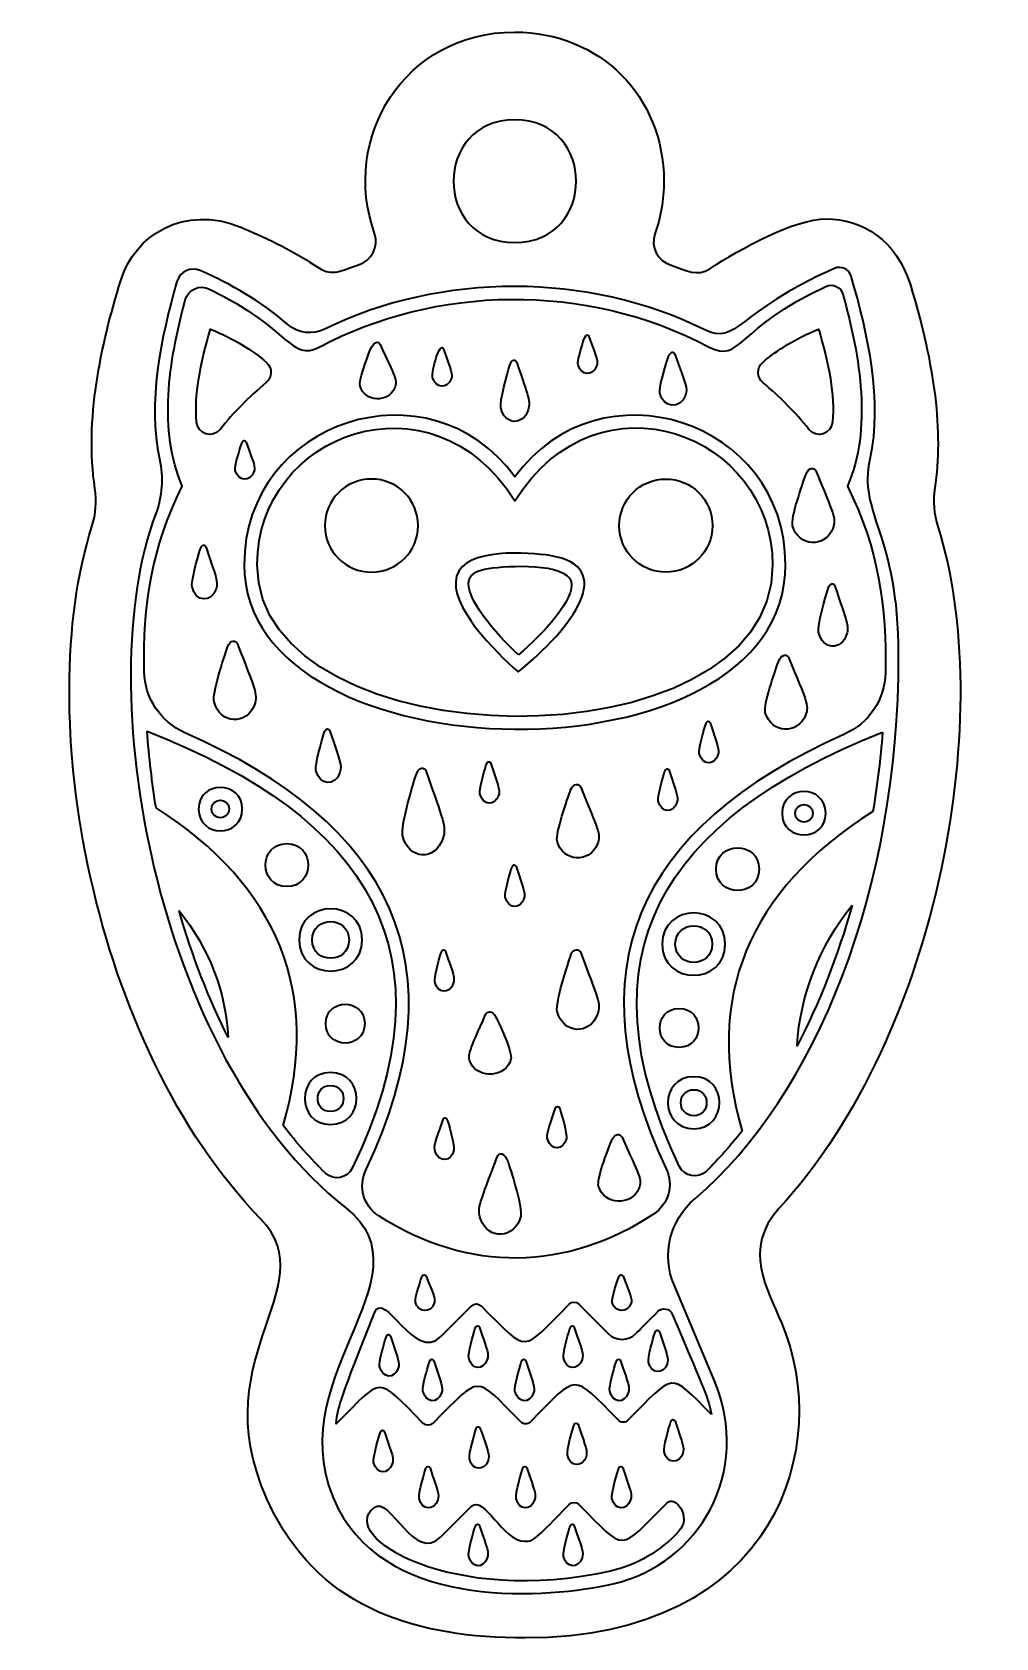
# Model space of a CAD drawing. Header units: inches. Extents: x 9.78 to 11.33, y -3.15 to -0.57.
import ezdxf

# ---------------------------------------------------------------- set-up
doc = ezdxf.new("R2010")
doc.units = ezdxf.units.IN
doc.header["$MEASUREMENT"] = 0
doc.layers.add('_U+0421_U+043B_U+043E_U+0439 1', color=7, linetype='Continuous')

# ---------------------------------------------------------------- blocks, each defined once
blk = doc.blocks.new('block 2')
at = {"layer": '_U+0421_U+043B_U+043E_U+0439 1', "color": 7, "lineweight": 35, "true_color": 0xffffff}
for points, knots in [([(10.8756, -2.7348), (10.9367, -2.8802), (10.8512, -3.0289), (10.7133, -3.06), (10.6099, -3.0834), (10.3575, -3.1042), (10.2724, -2.9398), (10.1672, -2.7356), (10.4273, -2.5699), (10.2847, -2.4574), (9.9767, -2.2142), (9.8749, -1.6195), (9.9794, -1.3453), (9.9902, -1.3169), (9.9924, -1.2857), (9.9858, -1.2562), (9.9659, -1.1667), (9.9879, -1.0616), (10.0137, -0.9717), (10.0183, -0.9556), (10.036, -0.9474), (10.0512, -0.9542), (10.1002, -0.976), (10.1479, -1.0023), (10.1913, -1.0405), (10.208, -1.055), (10.2319, -1.0575), (10.2517, -1.0477), (10.4365, -0.9566), (10.674, -0.9569), (10.859, -1.0487), (10.9137, -1.0757), (10.9077, -1.021), (11.068, -0.9507), (11.079, -0.9459), (11.0916, -0.9519), (11.0949, -0.9632), (11.1219, -1.055), (11.1458, -1.1641), (11.1254, -1.2562), (11.1056, -1.3445), (11.171, -1.3744), (11.171, -1.5713), (11.171, -1.9484), (11.0384, -2.2767), (10.8441, -2.4428), (10.8042, -2.4769), (10.7904, -2.5324), (10.8108, -2.5807), (10.8108, -2.5807), (10.8756, -2.7348), (10.8756, -2.7348)], [0, 0, 0, 0, 1, 1, 1, 2, 2, 2, 3, 3, 3, 4, 4, 4, 5, 5, 5, 6, 6, 6, 7, 7, 7, 8, 8, 8, 9, 9, 9, 10, 10, 10, 11, 11, 11, 12, 12, 12, 13, 13, 13, 14, 14, 14, 15, 15, 15, 16, 16, 16, 17, 17, 17, 17]), ([(10.3372, -2.47), (10.4812, -2.5628), (10.6397, -2.5585), (10.7781, -2.4673), (10.802, -2.4514), (10.8105, -2.4206), (10.7983, -2.3948), (10.649, -2.078), (10.7456, -1.8487), (11.0842, -1.6975), (11.1231, -1.6802), (11.1491, -1.642), (11.1499, -1.5994), (11.1517, -1.4934), (11.139, -1.4002), (11.0888, -1.2998), (11.1288, -1.2091), (11.1097, -1.093), (11.0816, -0.9921), (11.0784, -0.9803), (11.0654, -0.9744), (11.0542, -0.9795), (10.9109, -1.0463), (10.9174, -1.1032), (10.8674, -1.0769), (10.6665, -0.9706), (10.4273, -0.9791), (10.2429, -1.0762), (10.1948, -1.1014), (10.1977, -1.0477), (10.0658, -0.9837), (10.0502, -0.9762), (10.0315, -0.9844), (10.027, -1.001), (10.0004, -1.0996), (9.9834, -1.2113), (10.0223, -1.2998), (9.9727, -1.3989), (9.9594, -1.4916), (9.9612, -1.5973), (9.9619, -1.6396), (9.9874, -1.678), (10.0263, -1.6952), (10.3577, -1.8413), (10.473, -2.0666), (10.3165, -2.397), (10.304, -2.4231), (10.3129, -2.4544), (10.3372, -2.47)], [0, 0, 0, 0, 1, 1, 1, 2, 2, 2, 3, 3, 3, 4, 4, 4, 5, 5, 5, 6, 6, 6, 7, 7, 7, 8, 8, 8, 9, 9, 9, 10, 10, 10, 11, 11, 11, 12, 12, 12, 13, 13, 13, 14, 14, 14, 15, 15, 15, 16, 16, 16, 16]), ([(9.9658, -1.6927), (9.9691, -1.7345), (9.9738, -1.7756), (9.9802, -1.8156), (10.177, -1.9416), (10.2456, -2.1131), (10.1842, -2.3252), (10.2056, -2.3531), (10.2281, -2.3785), (10.2517, -2.4014), (10.2649, -2.4144), (10.2869, -2.41), (10.2949, -2.3935), (10.461, -2.0488), (10.322, -1.8323), (9.9658, -1.6927)], [0, 0, 0, 0, 1, 1, 1, 2, 2, 2, 3, 3, 3, 4, 4, 4, 5, 5, 5, 5]), ([(11.1452, -1.6945), (10.7892, -1.8355), (10.6579, -2.0524), (10.8192, -2.3905), (10.8273, -2.4071), (10.8495, -2.4113), (10.8627, -2.3982), (10.8826, -2.3787), (10.9017, -2.3571), (10.9199, -2.3341), (10.8585, -2.1206), (10.9291, -1.9482), (11.1298, -1.8216), (11.1366, -1.7803), (11.1417, -1.7378), (11.1452, -1.6945)], [0, 0, 0, 0, 1, 1, 1, 2, 2, 2, 3, 3, 3, 4, 4, 4, 5, 5, 5, 5]), ([(10.096, -2.1838), (10.0915, -2.1085), (10.0655, -2.0416), (10.0172, -1.9809), (10.0383, -2.0539), (10.0648, -2.1221), (10.096, -2.1838)], [0, 0, 0, 0, 1, 1, 1, 2, 2, 2, 2]), ([(11.0966, -1.9716), (11.0441, -2.0371), (11.013, -2.1163), (11.008, -2.1973), (11.0435, -2.1295), (11.0734, -2.0535), (11.0966, -1.9716)], [0, 0, 0, 0, 1, 1, 1, 2, 2, 2, 2]), ([(10.4135, -2.5669), (10.4124, -2.5641), (10.408, -2.5642), (10.4069, -2.5669), (10.4056, -2.5702), (10.3945, -2.6023), (10.396, -2.6091), (10.4002, -2.6256), (10.4205, -2.6263), (10.4259, -2.6112), (10.4288, -2.6032), (10.4262, -2.5998), (10.4135, -2.5669)], [0, 0, 0, 0, 1, 1, 1, 2, 2, 2, 3, 3, 3, 4, 4, 4, 4]), ([(10.7292, -2.5669), (10.7281, -2.5641), (10.7237, -2.5642), (10.7226, -2.5669), (10.7213, -2.5702), (10.7102, -2.6023), (10.7117, -2.6091), (10.7159, -2.6256), (10.7362, -2.6263), (10.7416, -2.6112), (10.7445, -2.6032), (10.7419, -2.5998), (10.7292, -2.5669)], [0, 0, 0, 0, 1, 1, 1, 2, 2, 2, 3, 3, 3, 4, 4, 4, 4]), ([(10.8708, -2.7884), (10.8652, -2.7612), (10.8641, -2.7609), (10.808, -2.6277), (10.8041, -2.6187), (10.7924, -2.6163), (10.7855, -2.6231), (10.7713, -2.6373), (10.7517, -2.6569), (10.7498, -2.6588), (10.7374, -2.6712), (10.7174, -2.6712), (10.7052, -2.6588), (10.7052, -2.6588), (10.658, -2.6116), (10.658, -2.6116), (10.6538, -2.6074), (10.647, -2.6074), (10.6427, -2.6116), (10.5648, -2.6903), (10.5788, -2.6916), (10.5016, -2.6145), (10.4974, -2.6103), (10.4906, -2.6103), (10.4863, -2.6145), (10.4863, -2.6145), (10.437, -2.6638), (10.437, -2.6638), (10.3944, -2.7064), (10.3463, -2.5855), (10.3305, -2.6256), (10.2759, -2.7639), (10.2727, -2.773), (10.2688, -2.8038), (10.3462, -2.7263), (10.332, -2.7259), (10.4088, -2.8028), (10.413, -2.807), (10.4199, -2.807), (10.4241, -2.8028), (10.5036, -2.7234), (10.4894, -2.7248), (10.5652, -2.8006), (10.5694, -2.8048), (10.5762, -2.8048), (10.5805, -2.8005), (10.6583, -2.722), (10.6458, -2.7217), (10.7217, -2.7978), (10.7258, -2.8019), (10.7326, -2.8021), (10.7369, -2.7978), (10.8134, -2.7214), (10.8013, -2.7191), (10.8708, -2.7884)], [0, 0, 0, 0, 1, 1, 1, 2, 2, 2, 3, 3, 3, 4, 4, 4, 5, 5, 5, 6, 6, 6, 7, 7, 7, 8, 8, 8, 9, 9, 9, 10, 10, 10, 11, 11, 11, 12, 12, 12, 13, 13, 13, 14, 14, 14, 15, 15, 15, 16, 16, 16, 17, 17, 17, 18, 18, 18, 18]), ([(10.6398, -2.8539), (10.644, -2.8731), (10.6641, -2.8739), (10.6697, -2.8564), (10.6724, -2.8471), (10.6698, -2.8431), (10.6572, -2.8049), (10.6562, -2.8017), (10.6515, -2.8019), (10.6506, -2.805), (10.649, -2.81), (10.6381, -2.8462), (10.6398, -2.8539)], [0, 0, 0, 0, 1, 1, 1, 2, 2, 2, 3, 3, 3, 4, 4, 4, 4]), ([(10.8051, -2.8014), (10.8024, -2.8105), (10.7936, -2.8414), (10.7949, -2.8484), (10.7991, -2.8677), (10.8192, -2.8684), (10.8248, -2.8509), (10.8276, -2.8416), (10.8251, -2.8375), (10.8124, -2.7994), (10.8113, -2.7962), (10.807, -2.7952), (10.8051, -2.8014)], [0, 0, 0, 0, 1, 1, 1, 2, 2, 2, 3, 3, 3, 4, 4, 4, 4]), ([(10.3291, -2.8655), (10.3333, -2.8846), (10.3535, -2.8855), (10.359, -2.8678), (10.3619, -2.8587), (10.3592, -2.8546), (10.3466, -2.8164), (10.3455, -2.8131), (10.3409, -2.8132), (10.3399, -2.8166), (10.3383, -2.8214), (10.3276, -2.8577), (10.3291, -2.8655)], [0, 0, 0, 0, 1, 1, 1, 2, 2, 2, 3, 3, 3, 4, 4, 4, 4]), ([(10.4827, -2.8599), (10.4869, -2.8791), (10.507, -2.8799), (10.5126, -2.8623), (10.5154, -2.8531), (10.5129, -2.8491), (10.5002, -2.8109), (10.4991, -2.8077), (10.4945, -2.8077), (10.4935, -2.811), (10.4919, -2.816), (10.4812, -2.8523), (10.4827, -2.8599)], [0, 0, 0, 0, 1, 1, 1, 2, 2, 2, 3, 3, 3, 4, 4, 4, 4]), ([(10.402, -2.9234), (10.4062, -2.9425), (10.4263, -2.9434), (10.4319, -2.9257), (10.4347, -2.9166), (10.432, -2.9125), (10.4195, -2.8744), (10.4184, -2.8712), (10.4138, -2.8712), (10.4129, -2.8745), (10.4112, -2.8794), (10.4004, -2.9156), (10.402, -2.9234)], [0, 0, 0, 0, 1, 1, 1, 2, 2, 2, 3, 3, 3, 4, 4, 4, 4]), ([(10.5576, -2.9234), (10.5616, -2.9425), (10.5819, -2.9434), (10.5873, -2.9257), (10.5902, -2.9166), (10.5876, -2.9125), (10.5749, -2.8744), (10.5738, -2.8712), (10.5692, -2.8712), (10.5683, -2.8745), (10.5666, -2.8794), (10.5559, -2.9157), (10.5576, -2.9234)], [0, 0, 0, 0, 1, 1, 1, 2, 2, 2, 3, 3, 3, 4, 4, 4, 4]), ([(10.7113, -2.9234), (10.7155, -2.9425), (10.7356, -2.9434), (10.7412, -2.9257), (10.744, -2.9166), (10.7413, -2.9125), (10.7288, -2.8744), (10.7277, -2.8712), (10.723, -2.8712), (10.7222, -2.8745), (10.7205, -2.8794), (10.7097, -2.9156), (10.7113, -2.9234)], [0, 0, 0, 0, 1, 1, 1, 2, 2, 2, 3, 3, 3, 4, 4, 4, 4]), ([(10.7991, -2.9307), (10.7204, -3.0095), (10.7348, -3.0098), (10.658, -2.9328), (10.6538, -2.9287), (10.647, -2.9287), (10.6429, -2.9328), (10.5905, -2.9856), (10.588, -2.992), (10.5709, -2.992), (10.5372, -2.992), (10.5052, -2.917), (10.4863, -2.9357), (10.4863, -2.9357), (10.437, -2.985), (10.437, -2.985), (10.3939, -3.0282), (10.3554, -2.9173), (10.3297, -2.938), (10.27, -2.985), (10.4568, -3.0966), (10.7087, -3.0398), (10.7515, -3.03), (10.7895, -3.0075), (10.8185, -2.9759), (10.8396, -2.9532), (10.8133, -2.917), (10.7991, -2.9307)], [0, 0, 0, 0, 1, 1, 1, 2, 2, 2, 3, 3, 3, 4, 4, 4, 5, 5, 5, 6, 6, 6, 7, 7, 7, 8, 8, 8, 9, 9, 9, 9])]:
    blk.add_open_spline(points, degree=3, knots=knots, dxfattribs=at)

msp = doc.modelspace()

# ---------------------------------------------------------------- linework, layer by layer
at = {"layer": '_U+0421_U+043B_U+043E_U+0439 1', "color": 242, "lineweight": 35, "true_color": 0xc1272d}
for points, knots in [([(10.979, -2.4584), (11.2395, -2.1742), (11.3269, -1.657), (11.2338, -1.3646), (11.2273, -1.3446), (11.2259, -1.3235), (11.229, -1.3027), (11.2425, -1.2132), (11.2294, -1.1071), (11.1898, -0.977), (11.168, -0.9053), (11.1122, -0.8713), (11.0547, -0.8713), (11.0046, -0.8713), (10.9183, -0.9181), (10.8681, -0.9511), (10.8477, -0.9646), (10.8309, -0.9539), (10.806, -0.9457), (10.7849, -0.9388), (10.7726, -0.9163), (10.7801, -0.8955), (10.7894, -0.8694), (10.7945, -0.841), (10.7945, -0.8107), (10.7945, -0.6745), (10.6919, -0.5717), (10.5555, -0.5717), (10.3783, -0.5717), (10.276, -0.7411), (10.3307, -0.8949), (10.3381, -0.9157), (10.3258, -0.9382), (10.3047, -0.9451), (10.2784, -0.9536), (10.2626, -0.9638), (10.2415, -0.95), (10.2044, -0.9255), (10.1626, -0.9036), (10.1163, -0.8846), (10.0255, -0.8473), (9.9456, -0.8973), (9.9236, -0.9698), (9.8912, -1.0759), (9.8656, -1.1935), (9.8822, -1.3032), (9.8852, -1.3238), (9.8837, -1.3446), (9.8775, -1.3644), (9.7815, -1.6645), (9.8772, -2.1959), (10.1481, -2.4752), (10.2563, -2.5867), (10.0422, -2.7013), (10.1687, -2.9462), (10.249, -3.1017), (10.3991, -3.1469), (10.572, -3.1469), (10.9763, -3.1469), (11.0655, -2.8376), (10.9836, -2.6427), (10.9605, -2.588), (10.9203, -2.5227), (10.979, -2.4584)], [0, 0, 0, 0, 1, 1, 1, 2, 2, 2, 3, 3, 3, 4, 4, 4, 5, 5, 5, 6, 6, 6, 7, 7, 7, 8, 8, 8, 9, 9, 9, 10, 10, 10, 11, 11, 11, 12, 12, 12, 13, 13, 13, 14, 14, 14, 15, 15, 15, 16, 16, 16, 17, 17, 17, 18, 18, 18, 19, 19, 19, 20, 20, 20, 21, 21, 21, 21]), ([(10.5555, -0.9092), (10.4243, -0.9092), (10.4243, -0.7124), (10.5555, -0.7124), (10.6868, -0.7124), (10.6868, -0.9092), (10.5555, -0.9092)], [0, 0, 0, 0, 1, 1, 1, 2, 2, 2, 2])]:
    msp.add_open_spline(points, degree=3, knots=knots, dxfattribs=at)
at = {"layer": '_U+0421_U+043B_U+043E_U+0439 1', "color": 7, "lineweight": 35, "true_color": 0xffffff}
for points, knots in [([(10.1576, -1.1019), (10.1342, -1.0811), (10.1039, -1.0631), (10.0675, -1.0481), (10.0507, -1.1036), (10.0414, -1.1543), (10.0451, -1.1969), (10.0468, -1.2164), (10.071, -1.2241), (10.0831, -1.2088), (10.1044, -1.1818), (10.1293, -1.1569), (10.1569, -1.1337), (10.1667, -1.1255), (10.1671, -1.1103), (10.1576, -1.1019)], [0, 0, 0, 0, 1, 1, 1, 2, 2, 2, 3, 3, 3, 4, 4, 4, 5, 5, 5, 5]), ([(10.6867, -1.1076), (10.6896, -1.0991), (10.687, -1.0953), (10.6743, -1.0599), (10.6727, -1.0553), (10.669, -1.0554), (10.6647, -1.0693), (10.661, -1.0811), (10.6557, -1.1001), (10.6569, -1.1053), (10.661, -1.1231), (10.6812, -1.1239), (10.6867, -1.1076)], [0, 0, 0, 0, 1, 1, 1, 2, 2, 2, 3, 3, 3, 4, 4, 4, 4]), ([(11.065, -1.1969), (11.0687, -1.1543), (11.0595, -1.1036), (11.0426, -1.0481), (11.0062, -1.0631), (10.976, -1.0811), (10.9525, -1.1019), (10.943, -1.1103), (10.9435, -1.1255), (10.9532, -1.1337), (10.9808, -1.1569), (11.0057, -1.1818), (11.027, -1.2088), (11.0391, -1.2241), (11.0633, -1.2164), (11.065, -1.1969)], [0, 0, 0, 0, 1, 1, 1, 2, 2, 2, 3, 3, 3, 4, 4, 4, 5, 5, 5, 5]), ([(10.3628, -1.1426), (10.3681, -1.1302), (10.3632, -1.1246), (10.3397, -1.0729), (10.337, -1.0669), (10.3297, -1.0667), (10.3237, -1.0815), (10.3171, -1.0979), (10.3048, -1.1309), (10.3073, -1.1393), (10.3149, -1.1654), (10.3526, -1.1665), (10.3628, -1.1426)], [0, 0, 0, 0, 1, 1, 1, 2, 2, 2, 3, 3, 3, 4, 4, 4, 4]), ([(10.4535, -1.1279), (10.4564, -1.1194), (10.4538, -1.1156), (10.4411, -1.0802), (10.4361, -1.0661), (10.4213, -1.1153), (10.4237, -1.1257), (10.4278, -1.1435), (10.448, -1.1442), (10.4535, -1.1279)], [0, 0, 0, 0, 1, 1, 1, 2, 2, 2, 3, 3, 3, 3]), ([(10.1215, -1.4258), (10.1215, -1.1936), (10.4201, -1.0978), (10.5556, -1.2851), (10.6911, -1.0977), (10.9896, -1.1937), (10.9896, -1.4258), (10.9896, -1.7841), (10.1215, -1.7712), (10.1215, -1.4258)], [0, 0, 0, 0, 1, 1, 1, 2, 2, 2, 3, 3, 3, 3]), ([(10.5769, -1.1773), (10.5811, -1.1638), (10.5772, -1.1578), (10.5586, -1.1016), (10.5569, -1.0965), (10.5508, -1.0952), (10.5476, -1.1056), (10.5432, -1.1201), (10.5308, -1.1636), (10.533, -1.1738), (10.539, -1.2021), (10.5688, -1.2033), (10.5769, -1.1773)], [0, 0, 0, 0, 1, 1, 1, 2, 2, 2, 3, 3, 3, 4, 4, 4, 4]), ([(10.8292, -1.154), (10.8331, -1.1423), (10.8295, -1.1371), (10.8121, -1.0883), (10.8102, -1.0829), (10.8047, -1.0826), (10.8003, -1.0965), (10.7954, -1.112), (10.7863, -1.143), (10.7881, -1.1509), (10.7938, -1.1755), (10.8216, -1.1765), (10.8292, -1.154)], [0, 0, 0, 0, 1, 1, 1, 2, 2, 2, 3, 3, 3, 4, 4, 4, 4]), ([(10.1424, -1.4258), (10.1424, -1.7437), (10.9687, -1.7565), (10.9687, -1.4258), (10.9687, -1.2185), (10.6912, -1.108), (10.5556, -1.3232), (10.4217, -1.1109), (10.1424, -1.2154), (10.1424, -1.4258)], [0, 0, 0, 0, 1, 1, 1, 2, 2, 2, 3, 3, 3, 3]), ([(10.1073, -1.2747), (10.1114, -1.2925), (10.1316, -1.2932), (10.1371, -1.2769), (10.14, -1.2684), (10.1374, -1.2646), (10.1247, -1.2293), (10.1236, -1.2259), (10.1194, -1.2251), (10.1171, -1.2323), (10.1139, -1.242), (10.1059, -1.2684), (10.1073, -1.2747)], [0, 0, 0, 0, 1, 1, 1, 2, 2, 2, 3, 3, 3, 4, 4, 4, 4]), ([(11.0226, -1.2805), (11.0163, -1.2976), (10.9977, -1.351), (11.0009, -1.3634), (11.0098, -1.3976), (11.0536, -1.3991), (11.0655, -1.3678), (11.0717, -1.3514), (11.066, -1.3441), (11.0387, -1.2762), (11.0363, -1.2703), (11.0271, -1.2685), (11.0226, -1.2805)], [0, 0, 0, 0, 1, 1, 1, 2, 2, 2, 3, 3, 3, 4, 4, 4, 4]), ([(10.2509, -1.3632), (10.2509, -1.3219), (10.2843, -1.2884), (10.3256, -1.2884), (10.3669, -1.2884), (10.4004, -1.3219), (10.4004, -1.3632), (10.4004, -1.4045), (10.3669, -1.4379), (10.3256, -1.4379), (10.2843, -1.4379), (10.2509, -1.4045), (10.2509, -1.3632)], [0, 0, 0, 0, 1, 1, 1, 2, 2, 2, 3, 3, 3, 4, 4, 4, 4]), ([(10.7977, -1.4379), (10.839, -1.4379), (10.8725, -1.4045), (10.8725, -1.3632), (10.8725, -1.3219), (10.839, -1.2884), (10.7977, -1.2884), (10.7564, -1.2884), (10.723, -1.3219), (10.723, -1.3632), (10.723, -1.4045), (10.7564, -1.4379), (10.7977, -1.4379)], [0, 0, 0, 0, 1, 1, 1, 2, 2, 2, 3, 3, 3, 4, 4, 4, 4]), ([(10.0765, -1.4645), (10.0802, -1.4526), (10.0768, -1.4474), (10.0605, -1.3981), (10.0589, -1.3934), (10.0537, -1.3923), (10.0505, -1.4026), (10.0464, -1.4161), (10.0361, -1.4527), (10.038, -1.4614), (10.0433, -1.4862), (10.0694, -1.4872), (10.0765, -1.4645)], [0, 0, 0, 0, 1, 1, 1, 2, 2, 2, 3, 3, 3, 4, 4, 4, 4]), ([(10.4622, -1.4441), (10.4757, -1.3977), (10.5795, -1.4062), (10.6117, -1.4112), (10.7219, -1.4283), (10.6481, -1.5274), (10.5607, -1.5977), (10.5242, -1.5655), (10.4486, -1.4907), (10.4622, -1.4441)], [0, 0, 0, 0, 1, 1, 1, 2, 2, 2, 3, 3, 3, 3]), ([(10.5613, -1.5703), (10.6005, -1.5373), (10.6532, -1.4809), (10.6456, -1.4527), (10.6376, -1.4226), (10.5442, -1.427), (10.5135, -1.4318), (10.4954, -1.4346), (10.4849, -1.4407), (10.4822, -1.45), (10.4741, -1.4777), (10.524, -1.5359), (10.5613, -1.5703)], [0, 0, 0, 0, 1, 1, 1, 2, 2, 2, 3, 3, 3, 4, 4, 4, 4]), ([(11.0578, -1.464), (11.0533, -1.4785), (11.0405, -1.5234), (11.0427, -1.5339), (11.0489, -1.5627), (11.0793, -1.5639), (11.0875, -1.5375), (11.0918, -1.5237), (11.0878, -1.5176), (11.0689, -1.4603), (11.0672, -1.4553), (11.0609, -1.4538), (11.0578, -1.464)], [0, 0, 0, 0, 1, 1, 1, 2, 2, 2, 3, 3, 3, 4, 4, 4, 4]), ([(10.095, -1.5577), (10.0886, -1.5758), (10.07, -1.6326), (10.0733, -1.6457), (10.0822, -1.6821), (10.126, -1.6836), (10.1379, -1.6504), (10.1441, -1.633), (10.1384, -1.6253), (10.111, -1.5531), (10.1086, -1.5467), (10.0995, -1.5449), (10.095, -1.5577)], [0, 0, 0, 0, 1, 1, 1, 2, 2, 2, 3, 3, 3, 4, 4, 4, 4]), ([(10.9783, -1.5815), (10.9714, -1.6001), (10.954, -1.6507), (10.9572, -1.6627), (10.9661, -1.6969), (11.0099, -1.6984), (11.0218, -1.6671), (11.028, -1.6507), (11.0223, -1.6434), (10.9949, -1.5755), (10.9923, -1.5691), (10.9834, -1.5676), (10.9783, -1.5815)], [0, 0, 0, 0, 1, 1, 1, 2, 2, 2, 3, 3, 3, 4, 4, 4, 4]), ([(10.2494, -1.6963), (10.2455, -1.7092), (10.2347, -1.7469), (10.2366, -1.7558), (10.2419, -1.7806), (10.268, -1.7817), (10.2751, -1.759), (10.2788, -1.7471), (10.2754, -1.7418), (10.2591, -1.6926), (10.2576, -1.6881), (10.2522, -1.6869), (10.2494, -1.6963)], [0, 0, 0, 0, 1, 1, 1, 2, 2, 2, 3, 3, 3, 4, 4, 4, 4]), ([(10.8605, -1.6845), (10.8571, -1.696), (10.8499, -1.7222), (10.8513, -1.7286), (10.8554, -1.7478), (10.8756, -1.7486), (10.8811, -1.731), (10.8839, -1.7219), (10.8813, -1.7178), (10.8687, -1.6796), (10.8674, -1.6758), (10.8635, -1.6747), (10.8605, -1.6845)], [0, 0, 0, 0, 1, 1, 1, 2, 2, 2, 3, 3, 3, 4, 4, 4, 4]), ([(10.4402, -1.8648), (10.4464, -1.8456), (10.4407, -1.8371), (10.4134, -1.7572), (10.4108, -1.7497), (10.4016, -1.7486), (10.3966, -1.7644), (10.3897, -1.7864), (10.3724, -1.8456), (10.3756, -1.8597), (10.3845, -1.8999), (10.4283, -1.9016), (10.4402, -1.8648)], [0, 0, 0, 0, 1, 1, 1, 2, 2, 2, 3, 3, 3, 4, 4, 4, 4]), ([(10.4996, -1.7934), (10.5037, -1.8126), (10.5239, -1.8134), (10.5294, -1.7958), (10.5322, -1.7866), (10.5296, -1.7826), (10.517, -1.7444), (10.5157, -1.7406), (10.5117, -1.7398), (10.5091, -1.7485), (10.5058, -1.7596), (10.4982, -1.7868), (10.4996, -1.7934)], [0, 0, 0, 0, 1, 1, 1, 2, 2, 2, 3, 3, 3, 4, 4, 4, 4]), ([(10.1184, -1.8177), (10.1184, -1.864), (10.0483, -1.864), (10.0483, -1.8177), (10.0483, -1.7714), (10.1184, -1.7714), (10.1184, -1.8177)], [0, 0, 0, 0, 1, 1, 1, 2, 2, 2, 2]), ([(10.6235, -1.8694), (10.6324, -1.9034), (10.6762, -1.9048), (10.6881, -1.8737), (10.6943, -1.8575), (10.6886, -1.8503), (10.6613, -1.7828), (10.6589, -1.7771), (10.6496, -1.7755), (10.6455, -1.7862), (10.6395, -1.8021), (10.6202, -1.8569), (10.6235, -1.8694)], [0, 0, 0, 0, 1, 1, 1, 2, 2, 2, 3, 3, 3, 4, 4, 4, 4]), ([(10.7957, -1.7579), (10.7929, -1.7671), (10.7841, -1.7979), (10.7856, -1.8049), (10.7897, -1.8241), (10.8099, -1.825), (10.8154, -1.8074), (10.8183, -1.7982), (10.8156, -1.7941), (10.803, -1.7559), (10.802, -1.7526), (10.7977, -1.7517), (10.7957, -1.7579)], [0, 0, 0, 0, 1, 1, 1, 2, 2, 2, 3, 3, 3, 4, 4, 4, 4]), ([(10.0976, -1.8177), (10.0976, -1.7989), (10.0692, -1.7989), (10.0692, -1.8177), (10.0692, -1.8365), (10.0976, -1.8365), (10.0976, -1.8177)], [0, 0, 0, 0, 1, 1, 1, 2, 2, 2, 2]), ([(10.9841, -1.8245), (10.9841, -1.7781), (11.0542, -1.7781), (11.0542, -1.8245), (11.0542, -1.8708), (10.9841, -1.8708), (10.9841, -1.8245)], [0, 0, 0, 0, 1, 1, 1, 2, 2, 2, 2]), ([(11.0049, -1.8245), (11.0049, -1.8432), (11.0333, -1.8433), (11.0333, -1.8245), (11.0333, -1.8056), (11.0049, -1.8057), (11.0049, -1.8245)], [0, 0, 0, 0, 1, 1, 1, 2, 2, 2, 2]), ([(10.1898, -1.873), (10.1442, -1.873), (10.1442, -1.942), (10.1898, -1.942), (10.2354, -1.942), (10.2354, -1.873), (10.1898, -1.873)], [0, 0, 0, 0, 1, 1, 1, 2, 2, 2, 2]), ([(10.9472, -1.9143), (10.9472, -1.8687), (10.8782, -1.8687), (10.8782, -1.9143), (10.8782, -1.9599), (10.9472, -1.9599), (10.9472, -1.9143)], [0, 0, 0, 0, 1, 1, 1, 2, 2, 2, 2]), ([(10.5504, -1.9119), (10.5476, -1.921), (10.5387, -1.9519), (10.5402, -1.9589), (10.5443, -1.9782), (10.5645, -1.979), (10.57, -1.9614), (10.5729, -1.9522), (10.5702, -1.9481), (10.5576, -1.9099), (10.5566, -1.9066), (10.5523, -1.9058), (10.5504, -1.9119)], [0, 0, 0, 0, 1, 1, 1, 2, 2, 2, 3, 3, 3, 4, 4, 4, 4]), ([(10.2097, -2.0276), (10.2097, -1.9609), (10.3106, -1.9609), (10.3106, -2.0276), (10.3106, -2.0942), (10.2097, -2.0942), (10.2097, -2.0276)], [0, 0, 0, 0, 1, 1, 1, 2, 2, 2, 2]), ([(10.8928, -2.0343), (10.8928, -2.101), (10.7919, -2.101), (10.7919, -2.0343), (10.7919, -1.9677), (10.8928, -1.9677), (10.8928, -2.0343)], [0, 0, 0, 0, 1, 1, 1, 2, 2, 2, 2]), ([(10.2305, -2.0276), (10.2305, -2.0667), (10.2897, -2.0667), (10.2897, -2.0276), (10.2897, -1.9885), (10.2305, -1.9885), (10.2305, -2.0276)], [0, 0, 0, 0, 1, 1, 1, 2, 2, 2, 2]), ([(10.872, -2.0343), (10.872, -1.9952), (10.8128, -1.9952), (10.8128, -2.0343), (10.8128, -2.0735), (10.872, -2.0735), (10.872, -2.0343)], [0, 0, 0, 0, 1, 1, 1, 2, 2, 2, 2]), ([(10.4569, -2.0973), (10.4598, -2.0881), (10.4572, -2.0841), (10.4446, -2.0459), (10.4433, -2.0422), (10.4392, -2.0414), (10.4368, -2.0493), (10.4337, -2.0598), (10.4257, -2.0882), (10.4271, -2.0949), (10.4312, -2.1141), (10.4515, -2.1149), (10.4569, -2.0973)], [0, 0, 0, 0, 1, 1, 1, 2, 2, 2, 3, 3, 3, 4, 4, 4, 4]), ([(10.6613, -2.0481), (10.6591, -2.0422), (10.6495, -2.0405), (10.646, -2.0505), (10.6406, -2.0658), (10.6201, -2.1282), (10.6235, -2.1421), (10.6324, -2.179), (10.6762, -2.1806), (10.6881, -2.1468), (10.6943, -2.1292), (10.6886, -2.1213), (10.6613, -2.0481)], [0, 0, 0, 0, 1, 1, 1, 2, 2, 2, 3, 3, 3, 4, 4, 4, 4]), ([(10.2522, -2.1618), (10.2522, -2.2032), (10.3148, -2.2033), (10.3148, -2.1618), (10.3148, -2.1205), (10.2522, -2.1204), (10.2522, -2.1618)], [0, 0, 0, 0, 1, 1, 1, 2, 2, 2, 2]), ([(10.819, -2.1373), (10.7776, -2.1373), (10.7775, -2.1999), (10.819, -2.1999), (10.8604, -2.1999), (10.8604, -2.1373), (10.819, -2.1373)], [0, 0, 0, 0, 1, 1, 1, 2, 2, 2, 2]), ([(10.5493, -2.2189), (10.552, -2.2086), (10.5325, -2.1662), (10.5251, -2.1512), (10.5196, -2.14), (10.5108, -2.1419), (10.5084, -2.1473), (10.4835, -2.2055), (10.4781, -2.2118), (10.4849, -2.2253), (10.4979, -2.2511), (10.5416, -2.248), (10.5493, -2.2189)], [0, 0, 0, 0, 1, 1, 1, 2, 2, 2, 3, 3, 3, 4, 4, 4, 4]), ([(10.2601, -2.3236), (10.205, -2.3236), (10.205, -2.2401), (10.2601, -2.2401), (10.3153, -2.2401), (10.3153, -2.3236), (10.2601, -2.3236)], [0, 0, 0, 0, 1, 1, 1, 2, 2, 2, 2]), ([(10.2601, -2.3027), (10.2877, -2.3027), (10.2877, -2.2609), (10.2601, -2.2609), (10.2325, -2.2609), (10.2325, -2.3027), (10.2601, -2.3027)], [0, 0, 0, 0, 1, 1, 1, 2, 2, 2, 2]), ([(10.8424, -2.3303), (10.7872, -2.3303), (10.7872, -2.2469), (10.8424, -2.2469), (10.8975, -2.2469), (10.8975, -2.3303), (10.8424, -2.3303)], [0, 0, 0, 0, 1, 1, 1, 2, 2, 2, 2]), ([(10.8424, -2.2677), (10.8148, -2.2677), (10.8148, -2.3095), (10.8424, -2.3095), (10.87, -2.3095), (10.87, -2.2677), (10.8424, -2.2677)], [0, 0, 0, 0, 1, 1, 1, 2, 2, 2, 2]), ([(10.4404, -2.3155), (10.4278, -2.3537), (10.4251, -2.3578), (10.428, -2.367), (10.4335, -2.3846), (10.4537, -2.3838), (10.4578, -2.3645), (10.4592, -2.3578), (10.4513, -2.3296), (10.4481, -2.319), (10.4457, -2.311), (10.4416, -2.3119), (10.4404, -2.3155)], [0, 0, 0, 0, 1, 1, 1, 2, 2, 2, 3, 3, 3, 4, 4, 4, 4]), ([(10.6207, -2.2969), (10.6081, -2.3351), (10.6055, -2.3392), (10.6084, -2.3484), (10.6138, -2.366), (10.634, -2.3652), (10.6382, -2.3459), (10.6397, -2.3386), (10.6302, -2.3058), (10.6277, -2.2981), (10.6262, -2.293), (10.6217, -2.2939), (10.6207, -2.2969)], [0, 0, 0, 0, 1, 1, 1, 2, 2, 2, 3, 3, 3, 4, 4, 4, 4]), ([(10.7106, -2.35), (10.7036, -2.3672), (10.6866, -2.4118), (10.6897, -2.4225), (10.6987, -2.4533), (10.7425, -2.4546), (10.7543, -2.4264), (10.7605, -2.4116), (10.7548, -2.4051), (10.7275, -2.344), (10.7249, -2.3381), (10.7161, -2.3363), (10.7106, -2.35)], [0, 0, 0, 0, 1, 1, 1, 2, 2, 2, 3, 3, 3, 4, 4, 4, 4]), ([(10.5272, -2.3754), (10.4999, -2.4494), (10.4942, -2.4573), (10.5004, -2.4751), (10.5122, -2.5092), (10.5561, -2.5076), (10.565, -2.4704), (10.568, -2.4577), (10.5518, -2.4058), (10.5446, -2.384), (10.539, -2.3675), (10.5301, -2.3677), (10.5272, -2.3754)], [0, 0, 0, 0, 1, 1, 1, 2, 2, 2, 3, 3, 3, 4, 4, 4, 4]), ([(10.5114, -2.7005), (10.5142, -2.6913), (10.5116, -2.6872), (10.499, -2.649), (10.4979, -2.6456), (10.4937, -2.6447), (10.4916, -2.6515), (10.4886, -2.6612), (10.4801, -2.6911), (10.4816, -2.698), (10.4857, -2.7173), (10.5059, -2.7181), (10.5114, -2.7005)], [0, 0, 0, 0, 1, 1, 1, 2, 2, 2, 3, 3, 3, 4, 4, 4, 4]), ([(10.6633, -2.7005), (10.6662, -2.6913), (10.6635, -2.6872), (10.6509, -2.649), (10.6497, -2.6454), (10.6456, -2.6445), (10.6433, -2.6522), (10.6401, -2.6626), (10.632, -2.6912), (10.6335, -2.698), (10.6376, -2.7173), (10.6578, -2.7181), (10.6633, -2.7005)], [0, 0, 0, 0, 1, 1, 1, 2, 2, 2, 3, 3, 3, 4, 4, 4, 4]), ([(10.7996, -2.7073), (10.8025, -2.6981), (10.7999, -2.6941), (10.7873, -2.6559), (10.7862, -2.6526), (10.7819, -2.6517), (10.7799, -2.658), (10.7771, -2.6673), (10.7683, -2.6979), (10.7698, -2.7049), (10.774, -2.7241), (10.7942, -2.7249), (10.7996, -2.7073)], [0, 0, 0, 0, 1, 1, 1, 2, 2, 2, 3, 3, 3, 4, 4, 4, 4]), ([(10.3685, -2.7144), (10.3714, -2.7052), (10.3687, -2.7011), (10.3561, -2.6629), (10.3549, -2.6593), (10.3508, -2.6584), (10.3485, -2.6661), (10.3454, -2.6764), (10.3372, -2.7051), (10.3387, -2.7119), (10.3428, -2.7311), (10.363, -2.732), (10.3685, -2.7144)], [0, 0, 0, 0, 1, 1, 1, 2, 2, 2, 3, 3, 3, 4, 4, 4, 4]), ([(10.438, -2.7539), (10.4409, -2.7447), (10.4382, -2.7406), (10.4256, -2.7024), (10.4244, -2.6989), (10.4203, -2.6979), (10.418, -2.7057), (10.4148, -2.716), (10.4068, -2.7447), (10.4082, -2.7514), (10.4123, -2.7707), (10.4325, -2.7715), (10.438, -2.7539)], [0, 0, 0, 0, 1, 1, 1, 2, 2, 2, 3, 3, 3, 4, 4, 4, 4]), ([(10.5855, -2.7539), (10.5884, -2.7447), (10.5858, -2.7406), (10.5731, -2.7024), (10.5721, -2.6991), (10.5678, -2.6982), (10.5658, -2.7046), (10.563, -2.7138), (10.5542, -2.7444), (10.5557, -2.7514), (10.5598, -2.7707), (10.5801, -2.7715), (10.5855, -2.7539)], [0, 0, 0, 0, 1, 1, 1, 2, 2, 2, 3, 3, 3, 4, 4, 4, 4]), ([(10.7374, -2.7539), (10.7403, -2.7447), (10.7377, -2.7406), (10.7251, -2.7024), (10.724, -2.6992), (10.7197, -2.6984), (10.7179, -2.7042), (10.7151, -2.713), (10.7061, -2.7443), (10.7076, -2.7514), (10.7118, -2.7707), (10.732, -2.7715), (10.7374, -2.7539)], [0, 0, 0, 0, 1, 1, 1, 2, 2, 2, 3, 3, 3, 4, 4, 4, 4]), ([(10.4918, -2.9687), (10.4892, -2.9774), (10.48, -3.0089), (10.4816, -3.0161), (10.4857, -3.0353), (10.5059, -3.0361), (10.5114, -3.0185), (10.5142, -3.0093), (10.5116, -3.0052), (10.499, -2.9671), (10.498, -2.9639), (10.4936, -2.9629), (10.4918, -2.9687)], [0, 0, 0, 0, 1, 1, 1, 2, 2, 2, 3, 3, 3, 4, 4, 4, 4]), ([(10.6433, -2.9702), (10.6402, -2.9804), (10.632, -3.0093), (10.6335, -3.0161), (10.6376, -3.0353), (10.6578, -3.0361), (10.6633, -3.0185), (10.6662, -3.0093), (10.6635, -3.0052), (10.6509, -2.9671), (10.6497, -2.9635), (10.6456, -2.9626), (10.6433, -2.9702)], [0, 0, 0, 0, 1, 1, 1, 2, 2, 2, 3, 3, 3, 4, 4, 4, 4])]:
    msp.add_open_spline(points, degree=3, knots=knots, dxfattribs=at)

# ---------------------------------------------------------------- block references
at = {"layer": '_U+0421_U+043B_U+043E_U+0439 1'}
msp.add_blockref('block 2', (0, 0), dxfattribs=at)

doc.saveas('drawing.dxf')
